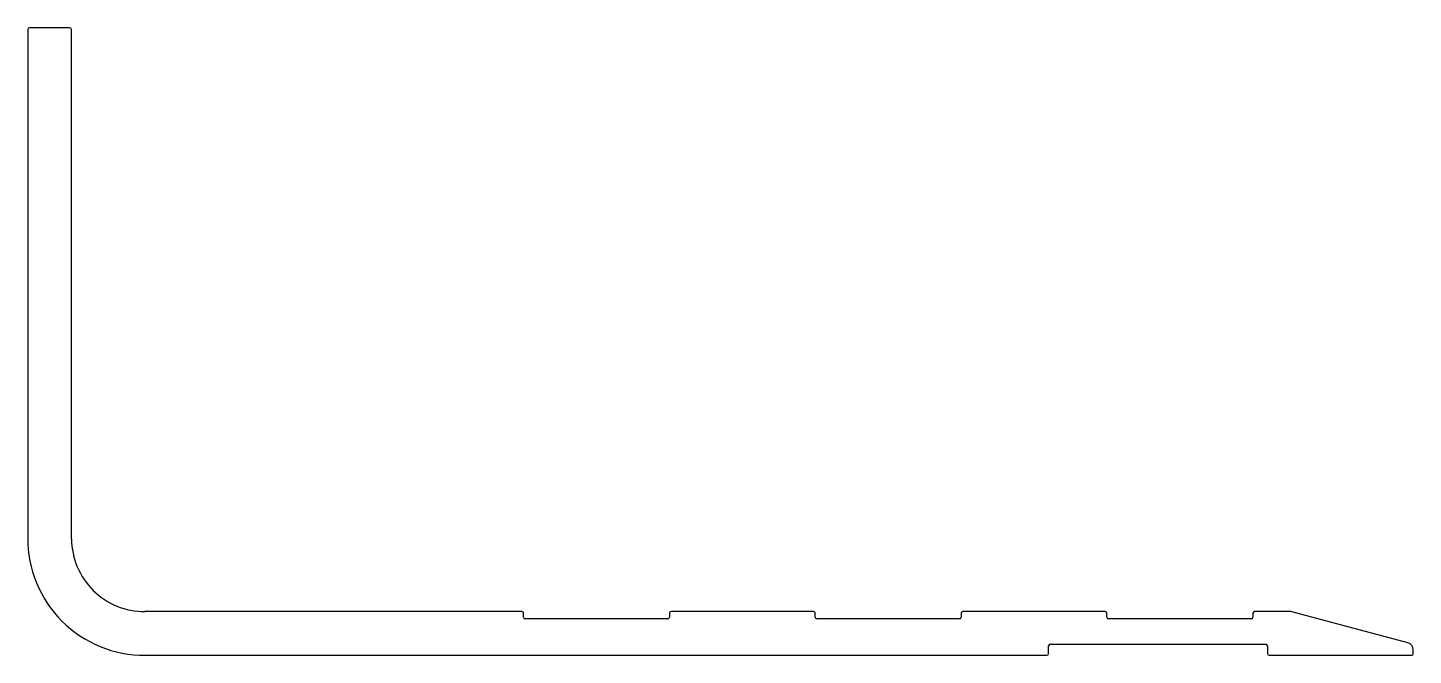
# Model space of a CAD drawing. Extents: x 7 to 197, y 7 to 93.
import ezdxf

# ---------------------------------------------------------------- set-up
doc = ezdxf.new("R2010")
doc.units = 0
doc.layers.get('0').update_dxf_attribs({"linetype": 'CONTINUOUS'})

msp = doc.modelspace()

# ---------------------------------------------------------------- linework, layer by layer
for p, q in [((7.16, 93.13), (7.16, 23.49)), ((12.91, 93.38), (7.41, 93.38)), ((13.16, 23.31), (13.16, 93.13)), ((74.91, 13.38), (23.23, 13.38)), ((114.91, 13.38), (95.41, 13.38)), ((154.91, 13.38), (135.41, 13.38)), ((180.24, 13.38), (175.41, 13.38)), ((196.42, 9.08), (180.5, 13.34)), ((75.16, 12.58), (75.16, 13.13)), ((75.16, 12.58), (75.16, 12.58)), ((94.96, 12.38), (75.36, 12.38)), ((94.96, 12.38), (94.96, 12.38)), ((95.16, 13.13), (95.16, 12.58)), ((115.16, 12.58), (115.16, 13.13)), ((115.16, 12.58), (115.16, 12.58)), ((134.96, 12.38), (115.36, 12.38)), ((134.96, 12.38), (134.96, 12.38)), ((135.16, 13.13), (135.16, 12.58)), ((155.16, 12.58), (155.16, 13.13)), ((155.16, 12.58), (155.16, 12.58)), ((174.96, 12.38), (155.36, 12.38)), ((174.96, 12.38), (174.96, 12.38)), ((175.16, 13.13), (175.16, 12.58)), ((147.16, 7.63), (147.16, 8.68)), ((147.36, 8.88), (147.36, 8.88)), ((147.36, 8.88), (176.96, 8.88)), ((177.16, 8.68), (177.16, 8.68)), ((177.16, 8.68), (177.16, 7.63)), ((197.16, 7.63), (197.16, 8.11)), ((23.28, 7.38), (146.91, 7.38)), ((177.41, 7.38), (196.91, 7.38))]:
    msp.add_line(p, q)
for centre, radius, start, end in [((7.41, 93.13), 0.25, 90, 180), ((12.91, 93.13), 0.25, 0, 90), ((23.17, 23.38), 16, 179.6097, 270.3943), ((23.17, 23.38), 10, 180.3935, 270.3935), ((74.91, 13.13), 0.25, 0.0019, 90), ((95.41, 13.13), 0.25, 90, 179.9961), ((114.91, 13.13), 0.25, 0.0019, 90), ((135.41, 13.13), 0.25, 90, 179.9961), ((154.91, 13.13), 0.25, 0.0034, 90), ((175.41, 13.13), 0.25, 90.0002, 179.9961), ((180.24, 12.38), 1, 74.9999, 90), ((75.36, 12.58), 0.2, 180, 270), ((94.96, 12.58), 0.2, 270, 359.9981), ((115.36, 12.58), 0.2, 180, 270), ((134.96, 12.58), 0.2, 270, 359.9981), ((155.36, 12.58), 0.2, 180, 270), ((174.96, 12.58), 0.2, 270, 359.9995), ((146.91, 7.63), 0.25, 270, 359.9979), ((147.36, 8.68), 0.2, 90, 179.9989), ((176.96, 8.68), 0.2, 360, 90), ((177.41, 7.63), 0.25, 180.0003, 270), ((196.16, 8.11), 1, 359.9995, 75), ((196.91, 7.63), 0.25, 270, 0.003)]:
    msp.add_arc(centre, radius, start, end)

doc.saveas('drawing.dxf')
